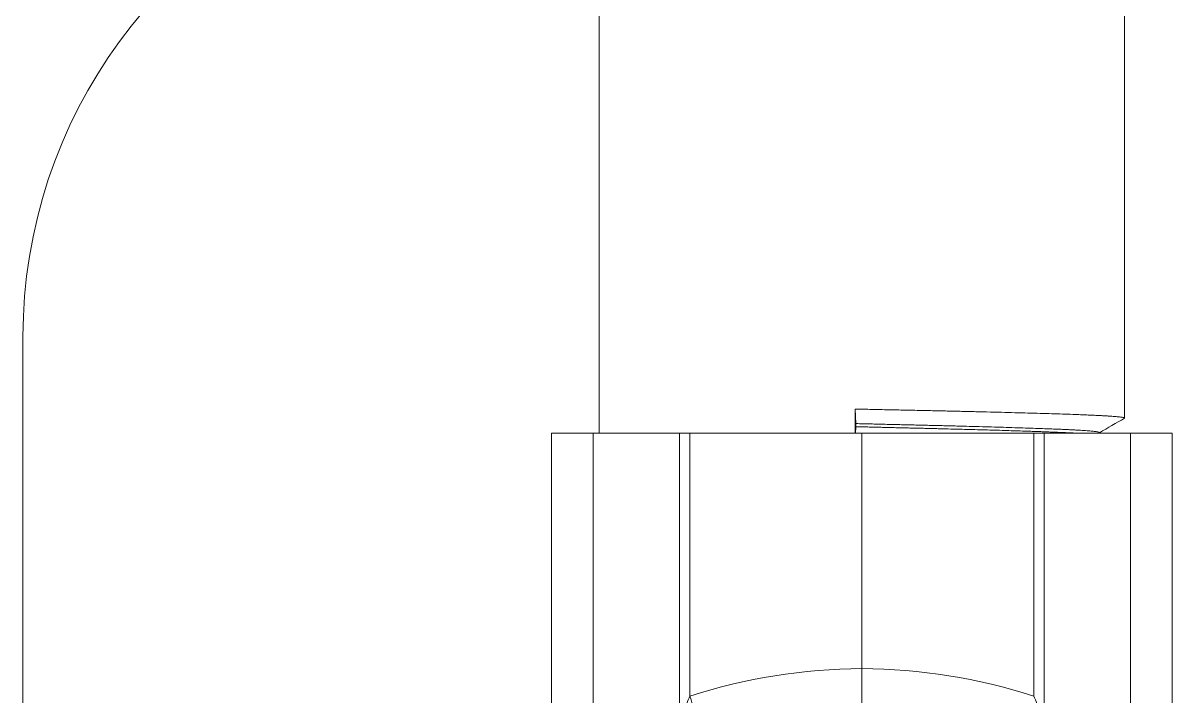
# Model space of a CAD drawing. Header units: millimetres. Extents: x 72 to 2370, y -203 to 794.
# Drawn here: x 1876.0048 to 1876.0771, y 290.5136 to 290.556 of the extents above; entities that cross this region are included whole.
import ezdxf

# ---------------------------------------------------------------- set-up
doc = ezdxf.new("R2010")
doc.units = ezdxf.units.MM
doc.layers.add('mobiliario', color=252, linetype='Continuous', lineweight=9)

# ---------------------------------------------------------------- blocks, each defined once
blk = doc.blocks.new('SE2')
at = {"layer": 'mobiliario'}
for p, q in [((128.351, 393.023), (128.303, 393.023)), ((154.148, 393.023), (128.351, 393.023))]:
    blk.add_line(p, q, dxfattribs=at)
blk.add_arc((128.303, 385.916), 7.107, 90, 162.4418, dxfattribs=at)
blk = doc.blocks.new('110-32-planta')
at = {"layer": 'mobiliario'}
for p, q in [((7.716584, 4.099442), (7.716584, 4.096825)), ((7.740705, 4.099442), (7.716584, 4.099442)), ((7.716584, 4.096825), (7.716584, 4.091392)), ((7.738104, 4.096825), (7.716584, 4.096825)), ((7.688087, 4.096459), (7.716584, 4.096459)), ((7.716584, 4.091392), (7.716584, 4.090735)), ((7.73492, 4.091392), (7.716584, 4.091392)), ((7.716584, 4.090735), (7.716584, 4.079909)), ((7.733127, 4.090735), (7.716584, 4.090735)), ((7.715058, 4.08032), (7.716584, 4.08032)), ((7.715974, 4.080281), (7.715058, 4.08032)), ((7.716171, 4.080281), (7.715974, 4.080281)), ((7.716584, 4.080298), (7.716171, 4.080281)), ((7.716584, 4.079909), (7.716584, 4.069083)), ((7.731401, 4.079909), (7.716584, 4.079909)), ((7.716584, 4.069083), (7.716584, 4.068425)), ((7.733127, 4.069083), (7.716584, 4.069083)), ((7.716584, 4.068425), (7.716584, 4.062993)), ((7.73492, 4.068425), (7.716584, 4.068425)), ((7.716539, 4.064946), (7.716584, 4.064946)), ((7.688087, 4.063358), (7.715623, 4.063358)), ((7.716584, 4.062993), (7.716584, 4.060376)), ((7.738104, 4.062993), (7.716584, 4.062993)), ((7.740705, 4.060376), (7.716584, 4.060376))]:
    blk.add_line(p, q, dxfattribs=at)
for centre, start, end in [((7.767784, 4.079659), 162.27792, 179.60704), ((7.767784, 4.080158), 180.39296, 197.72208)]:
    blk.add_arc(centre, 0.036384, start, end, dxfattribs=at)
blk.add_ellipse((7.733127, 4.090984), major_axis=(0.004542, -0.001451), ratio=0.049859, start_param=4.728321, end_param=5.571018, dxfattribs=at)
for points, knots in [([(7.733127, 4.090735), (7.733281, 4.090804), (7.733434, 4.090869), (7.73359, 4.090931), (7.73367, 4.090963), (7.73375, 4.090994), (7.733831, 4.091024), (7.733898, 4.09105), (7.733966, 4.091075), (7.734032, 4.091099), (7.734045, 4.091103), (7.734058, 4.091108), (7.734071, 4.091113), (7.73415, 4.091141), (7.734227, 4.091168), (7.734305, 4.091194), (7.734365, 4.091214), (7.734425, 4.091234), (7.734484, 4.091254), (7.734499, 4.091259), (7.734515, 4.091264), (7.73453, 4.091269), (7.7346, 4.091292), (7.734669, 4.091314), (7.734737, 4.091336), (7.734799, 4.091355), (7.734861, 4.091374), (7.73492, 4.091392)], [0, 0, 0, 0, 0.257183, 0.257183, 0.257183, 0.389345, 0.389345, 0.389345, 0.5, 0.5, 0.5, 0.521396, 0.521396, 0.521396, 0.651064, 0.651064, 0.651064, 0.75, 0.75, 0.75, 0.776061, 0.776061, 0.776061, 0.893411, 0.893411, 0.893411, 1, 1, 1, 1]), ([(7.731401, 4.079909), (7.731821, 4.079909), (7.732231, 4.079909), (7.732633, 4.079909), (7.732833, 4.079909), (7.733033, 4.079909), (7.733226, 4.079909), (7.733418, 4.079909), (7.733604, 4.079909), (7.733783, 4.079909), (7.734141, 4.079909), (7.734477, 4.079909), (7.73477, 4.079909), (7.734853, 4.079909), (7.734933, 4.079909), (7.735009, 4.079909)], [0, 0, 0, 0, 0.25, 0.25, 0.25, 0.375, 0.375, 0.375, 0.5, 0.5, 0.5, 0.75, 0.75, 0.75, 0.8206312, 0.8206312, 0.8206312, 0.8206312]), ([(7.73492, 4.068425), (7.734795, 4.068464), (7.734664, 4.068505), (7.734532, 4.068548), (7.734516, 4.068553), (7.7345, 4.068558), (7.734484, 4.068564), (7.734426, 4.068583), (7.734366, 4.068603), (7.734307, 4.068623), (7.734229, 4.068649), (7.734151, 4.068677), (7.734072, 4.068705), (7.734059, 4.068709), (7.734046, 4.068714), (7.734033, 4.068719), (7.733966, 4.068743), (7.733899, 4.068767), (7.733832, 4.068793), (7.733752, 4.068823), (7.733671, 4.068854), (7.733591, 4.068886), (7.733434, 4.068948), (7.733281, 4.069013), (7.733127, 4.069083)], [0, 0, 0, 0, 0.223167, 0.223167, 0.223167, 0.25, 0.25, 0.25, 0.348259, 0.348259, 0.348259, 0.478136, 0.478136, 0.478136, 0.5, 0.5, 0.5, 0.61012, 0.61012, 0.61012, 0.742469, 0.742469, 0.742469, 1, 1, 1, 1])]:
    blk.add_open_spline(points, degree=3, knots=knots, dxfattribs=at)
for points, weights, knots in [([(7.715635, 4.063369), (7.715625, 4.063351), (7.715614, 4.063363), (7.715503, 4.063497), (7.715392, 4.066765), (7.71528, 4.070033), (7.715169, 4.075187), (7.715115, 4.0777), (7.715058, 4.08032)], [0.991285396982, 0.995165076472, 1, 0.951056516295, 1, 0.951056516295, 1, 0.975528258148, 0.975528258148], [0.91502024, 0.91502024, 0.91502024, 0.91666667, 0.91666667, 0.93333333, 0.93333333, 0.95, 0.95, 0.95833333, 0.95833333, 0.95833333]), ([(7.716539, 4.064946), (7.716535, 4.064946), (7.716531, 4.06495), (7.716419, 4.065071), (7.716308, 4.068026), (7.716197, 4.07098), (7.716085, 4.07564), (7.716031, 4.077911), (7.715974, 4.080281)], [0.996229306004, 0.998035827968, 1, 0.951056516295, 1, 0.951056516295, 1, 0.975528258148, 0.975528258148], [0.91599781, 0.91599781, 0.91599781, 0.91666667, 0.91666667, 0.93333333, 0.93333333, 0.95, 0.95, 0.95833333, 0.95833333, 0.95833333]), ([(7.716584, 4.066287), (7.716544, 4.066992), (7.716505, 4.068026), (7.716393, 4.07098), (7.716282, 4.07564), (7.716228, 4.077911), (7.716171, 4.080281)], [0.977407139219, 0.982309076134, 1, 0.951056516295, 1, 0.975528258148, 0.975528258148], [0.92730906, 0.92730906, 0.92730906, 0.93333333, 0.93333333, 0.95, 0.95, 0.95833333, 0.95833333, 0.95833333])]:
    blk.add_rational_spline(points, weights, degree=2, knots=knots, dxfattribs=at)
blk.add_open_spline([(7.716546, 4.064946), (7.716242, 4.06442), (7.715939, 4.063895), (7.715635, 4.063369)], degree=3, dxfattribs=at)

msp = doc.modelspace()

# ---------------------------------------------------------------- block references
at = {"xscale": -1, "rotation": 90}
msp.add_blockref('110-32-planta', (1880.137485, 298.246764), dxfattribs=at)
at = {"xscale": -0.0044247438065974, "yscale": 0.0044247438065974, "zscale": 0.0044247438065974, "rotation": 90}
msp.add_blockref('SE2', (1877.743778, 291.103972), dxfattribs=at)

doc.saveas('drawing.dxf')
